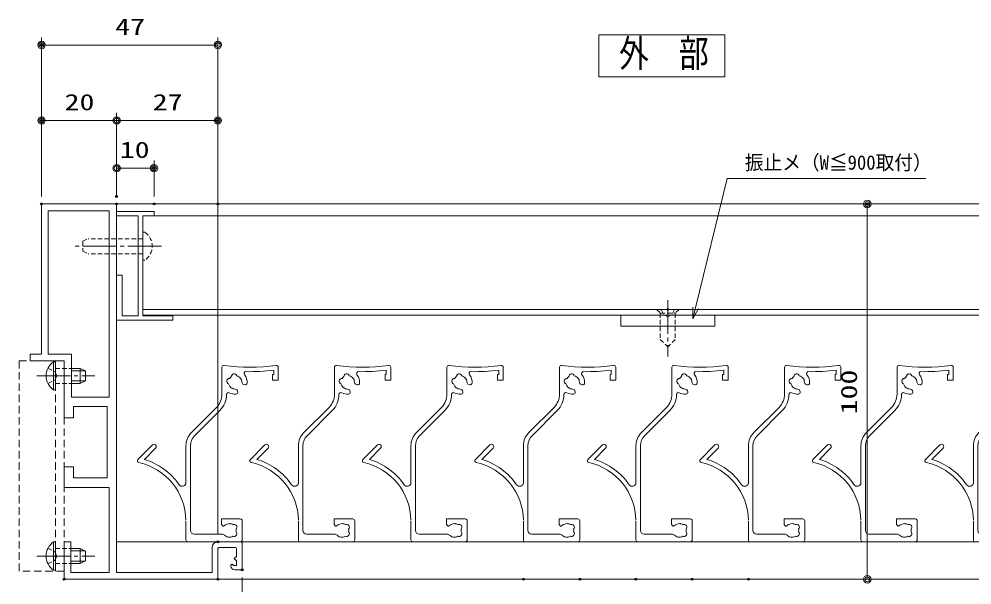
# Model space of a CAD drawing. Units: millimetres on the paper. Extents: x -395 to 395, y -281 to 281.
# Drawn here: x -33.9 to 220.2, y -113.8 to 36.9 of the extents above; entities that cross this region are included whole.
import ezdxf
from ezdxf.enums import TextEntityAlignment as Align

# ---------------------------------------------------------------- set-up
doc = ezdxf.new("R2010")
doc.units = ezdxf.units.MM
doc.header["$PDMODE"] = 32
doc.header["$PDSIZE"] = 0.5
for name, pattern in [('CHAIN2', [12, 9, -1, 1, -1]), ('DASHED1', [1.8, 1.2, -0.6]), ('DASHED2', [3, 2, -1])]:
    doc.linetypes.add(name, pattern=pattern)
for name, color, linetype, lineweight in [('0-0_KATAZAI', 7, 'Continuous', 9), ('0-1_0', 7, 'Continuous', 9), ('0-2_USERZ', 3, 'Continuous', 9), ('0-3__0-B_2-0', 7, 'Continuous', 9), ('0-6_USER1', 4, 'Continuous', 9), ('0-E_1-3', 3, 'DASHED2', 9), ('0-F_PARTS3', 134, 'Continuous', 9)]:
    doc.layers.add(name, color=color, linetype=linetype, lineweight=lineweight)
doc.layers.add('0-4_Defpoints', color=7, linetype='Continuous')
doc.styles.add('ＭＳ ゴシック', font='')
doc.styles.get('ＭＳ ゴシック').set_extended_font_data('MS Gothic')

# ---------------------------------------------------------------- blocks, each defined once
blk = doc.blocks.new('WAKU-W')
at = {"layer": '0-1_0'}
for p, q in [((4.5, -3.75), (4.5, -3.5)), ((5.069, -3.778), (4.931, -3.922)), ((5.25, -3.7), (6, -3.7)), ((7, -10), (1, -10)), ((1.5, -8.5), (5.5, -8.5)), ((-26, -100), (-25.99, -100)), ((-26, -100), (-25.99, -100))]:
    blk.add_line(p, q, dxfattribs=at)
for points in [[(-26, -100), (-46, -100), (-46, -60), (-49, -60), (-49, -58.2), (-40, -58.2), (-40, -43), (-37.5, -43), (-37.5, -46), (-28.5, -46), (-28.5, -26.998), (-37.5, -26.998), (-37.5, -30), (-40, -30), (-40, -24.498), (-28, -24.498), (-28, -1.8), (-38.2, -1.8), (-38.2, -10), (-40, -10), (-40, 0), (1, 0), (1, -8)], [(-0.5, -8.5), (-0.5, -1.8), (-26, -1.8), (-26, -24.998), (-25.99, -24.998)], [(5.5, -2.5), (7.5, -2.5), (7.5, -9.5)], [(6, -8), (6, -6.1), (5.4, -5.5), (6, -4.9), (6, -3.7)], [(-26, -24.998), (-26, -48), (-25.99, -48)], [(-26, -48), (-26, -100), (-25.99, -100)]]:
    blk.add_lwpolyline(points, dxfattribs=at)
blk.add_lwpolyline([(-28, -98.2), (-28, -48.5), (-38, -48.5), (-38, -60), (-44.2, -60), (-44.2, -98.2)], close=True, dxfattribs=at)
for centre, radius, start, end in [((5.5, -3.5), 1, 90, 180), ((4.75, -3.75), 0.25, 180, 316.39718), ((5.25, -3.95), 0.25, 90, 136.39718), ((1, -8.5), 1.5, 180, 270), ((1.5, -8), 0.5, 180, 270), ((5.5, -8), 0.5, 270, 0), ((7, -9.5), 0.5, 270, 0)]:
    blk.add_arc(centre, radius, start, end, dxfattribs=at)
blk = doc.blocks.new('AT-TATE')
at = {"layer": '0-3__0-B_2-0'}
blk.add_lwpolyline([(0, -12), (1.5, -12), (1.5, -1.2), (5.8, -1.2), (5.8, -21.638), (5.8, -27.8), (3.2, -27.8), (3.2, -27.8), (0, -27.8), (0, -29), (2, -29), (2, -29), (10, -29), (10, -27.8), (7, -27.8), (7, -1.2), (15, -1.2), (15, 0), (0, 0)], close=True, dxfattribs=at)
blk = doc.blocks.new('DOT1')
at = {"layer": '0-1_0'}
blk.add_line((0, 0), (-1, 0), dxfattribs=at)
for radius in [0.5, 0.325]:
    blk.add_circle((0, 0), radius, dxfattribs=at)
blk = doc.blocks.new('HA-T')
at = {"layer": '0-1_0'}
for p, q in [((9.616, 46.503), (9.616, 41.403)), ((24.116, 47.003), (10.116, 47.003)), ((24.616, 46.503), (24.618, 41.532)), ((14.865, 45.003), (14.293, 45.241)), ((14.865, 45.003), (22.416, 45.003)), ((23.416, 44.003), (23.416, 21.422)), ((24.616, 21.422), (24.616, 31.478)), ((37.168, 25.911), (37.178, 25.911)), ((35.7, 25.053), (35.71, 25.053)), ((33.546, 21.202), (33.556, 21.202)), ((15.616, 12.048), (15.616, 12.048)), ((16.464, 11.199), (16.464, 11.199)), ((15, 7.664), (15, 0.5)), ((9.241, 5.108), (8.937, 5.19)), ((10.813, 7.066), (10.895, 6.762)), ((11.187, 6.429), (11.493, 6.303)), ((9.7, 4.51), (9.574, 4.816)), ((0.569, 0.005), (0.579, 0.005)), ((1.2, 1.298), (1.21, 1.298)), ((14.431, 0.005), (14.431, 0.005))]:
    blk.add_line(p, q, dxfattribs=at)
for points in [[(13.329, 45.746), (13.723, 45.676), (13.812, 45.587)], [(10.116, 40.903), (15.116, 40.903), (15.116, 42.453)], [(13.329, 42.2), (12.935, 42.131), (12.82, 42.184)], [(15.116, 42.423), (14.716, 42.823), (14.577, 42.823), (14.293, 42.705)], [(37.168, 25.911), (37.168, 25.911), (37.178, 25.911)], [(35.7, 25.053), (32.698, 22.05), (32.708, 22.05)], [(33.546, 21.202), (37.414, 25.069), (37.424, 25.069)], [(35.7, 25.053), (35.7, 25.053), (35.71, 25.053)], [(37.414, 25.069), (37.414, 25.069), (37.424, 25.069)], [(32.698, 22.05), (32.698, 22.05), (32.708, 22.05)], [(33.546, 21.202), (33.546, 21.202), (33.556, 21.202)], [(15.616, 12.048), (22.303, 18.735), (22.303, 18.735)], [(23.152, 17.886), (23.152, 17.886), (16.464, 11.199)], [(12.532, 5.978), (12.86, 5.748), (12.904, 5.63)], [(1.2, 1.298), (1.2, 2.422), (1.5, 2.422), (1.5, 3.922), (0, 3.922), (0, 0.5)], [(10.026, 3.471), (9.796, 3.798), (9.795, 3.925)], [(0.569, 0.005), (0.569, 0.005), (0.579, 0.005)], [(1.2, 1.298), (1.2, 1.298), (1.21, 1.298)]]:
    blk.add_lwpolyline(points, dxfattribs=at)
for centre, radius, start, end in [((10.116, 46.503), 0.5, 90, 180), ((13.016, 43.973), 1.8, 80, 120.85315), ((24.116, 46.503), 0.5, 0, 90), ((11.787, 44.833), 0.75, 65.95278, 224.04722), ((11.787, 43.113), 0.75, 135.95278, 294.04722), ((13.016, 43.973), 1.8, 169.14685, 190.85315), ((13.016, 43.973), 1.8, 44.79283, 63.7398), ((22.416, 44.003), 1, 0, 90), ((10.116, 41.403), 0.5, 180, 270), ((13.016, 43.973), 1.8, 239.14685, 263.7398), ((13.016, 43.973), 1.8, 280, 315.20717), ((40.616, 41.535), 16, 180.90473, 257.55527), ((25.616, 31.228), 1, 34.49498, 180), ((40.616, 41.535), 17.2, 214.49498, 253.3929), ((37.06, 25.423), 0.5, 315, 77.55526), ((19.616, 21.422), 3.8, 315, 0), ((19.616, 21.422), 5, 315, 0), ((33.122, 21.626), 0.6, 135, 315), ((20, 7.664), 6.2, 135, 179.38478), ((20, 7.664), 5, 135, 180), ((11.296, 7.195), 0.5, 94.32807, 195), ((11.5, 4.503), 3.2, 60.88325, 94.32807), ((13.3, 7.736), 0.5, 240.88325, 359.38478), ((8.808, 4.707), 0.5, 75, 175.67193), ((9.111, 4.625), 0.5, 22.39642, 75), ((11.378, 6.892), 0.5, 195, 247.60358), ((11.5, 4.503), 1.8, 55, 90.20717), ((11.5, 4.503), 1.8, 14.14685, 38.7398), ((11.5, 4.503), 3.2, 175.67193, 218.98857), ((11.5, 4.503), 1.8, 179.79283, 198.7398), ((11.5, 4.503), 1.8, 215, 255.85315), ((11.76, 3.026), 0.75, 200.95278, 359.04722), ((11.5, 4.503), 1.8, 304.14685, 325.85315), ((12.977, 4.243), 0.75, 270.95278, 69.04722), ((0.5, 0.5), 0.5, 180, 277.96764), ((7.5, -49.513), 50, 82.03235, 97.96764), ((7.5, -49.513), 51.2, 88.75414, 97.06797), ((8.624, 2.175), 0.5, 268.75414, 38.98857), ((14.5, 0.5), 0.5, 262.03235, 360)]:
    blk.add_arc(centre, radius, start, end, dxfattribs=at)
blk = doc.blocks.new('GAIBU_W')
at = {"layer": '0-6_USER1'}
blk.add_lwpolyline([(-16.8, -5.6), (16.8, -5.6), (16.8, 5.6), (-16.8, 5.6)], close=True, dxfattribs=at)
at = {"layer": '0-6_USER1', "style": 'ＭＳ ゴシック', "width": 0.8}
blk.add_text('外\u3000部', height=7.309, dxfattribs=at).set_placement((-11.4, -5.206), align=Align.BOTTOM_LEFT)
blk = doc.blocks.new('U42')
at = {"layer": '0-F_PARTS3'}
for p, q in [((-0.509, 3.75), (0, 3.75)), ((0, 3.75), (0, -3.75)), ((4.3, 2), (6.6, 2)), ((4.3, 1.346), (7.909, 1.346)), ((6.6, 2), (6.6, -2)), ((8, 1.3), (6.6, 2)), ((8, 1.3), (8, -1.3)), ((4.3, -1.346), (7.909, -1.346)), ((4.3, -2), (6.6, -2)), ((8, -1.3), (6.6, -2))]:
    blk.add_line(p, q, dxfattribs=at)
at = {"layer": '0-F_PARTS3', "linetype": 'CHAIN2'}
blk.add_line((-5, 0), (10.5, 0), dxfattribs=at)
at = {"layer": '0-F_PARTS3', "linetype": 'DASHED1'}
for p, q in [((0, 2), (4.3, 2)), ((0, -2), (4.3, -2))]:
    blk.add_line(p, q, dxfattribs=at)
at = {"layer": '0-F_PARTS3'}
blk.add_lwpolyline([(-0.509, 3.75), (-0.509, -3.75), (0, -3.75)], dxfattribs=at)
at = {"layer": '0-F_PARTS3', "linetype": 'DASHED1'}
for points in [[(-2.009, 2.05), (-0.154, 1.145), (0.455, 0)], [(-2.009, -2.05), (-0.154, -1.145), (0.455, 0)]]:
    blk.add_lwpolyline(points, dxfattribs=at)
at = {"layer": '0-F_PARTS3'}
blk.add_arc((2.027, 0), 4.527, 124.06671, 235.93329, dxfattribs=at)
blk = doc.blocks.new('U43')
at = {"layer": '0-F_PARTS3'}
for p, q in [((-0.509, 3.75), (0, 3.75)), ((0, 3.75), (0, -3.75)), ((4.1, 2), (6.6, 2)), ((4.1, 1.346), (7.909, 1.346)), ((6.6, 2), (6.6, -2)), ((8, 1.3), (6.6, 2)), ((8, 1.3), (8, -1.3)), ((4.1, -1.346), (7.909, -1.346)), ((4.1, -2), (6.6, -2)), ((8, -1.3), (6.6, -2))]:
    blk.add_line(p, q, dxfattribs=at)
at = {"layer": '0-F_PARTS3', "linetype": 'CHAIN2'}
blk.add_line((-5, 0), (10.5, 0), dxfattribs=at)
at = {"layer": '0-F_PARTS3', "linetype": 'DASHED1'}
for p, q in [((0, 2), (4.1, 2)), ((0, -2), (4.1, -2))]:
    blk.add_line(p, q, dxfattribs=at)
at = {"layer": '0-F_PARTS3'}
blk.add_lwpolyline([(-0.509, 3.75), (-0.509, -3.75), (0, -3.75)], dxfattribs=at)
at = {"layer": '0-F_PARTS3', "linetype": 'DASHED1'}
for points in [[(-2.009, 2.05), (-0.154, 1.145), (0.455, 0)], [(-2.009, -2.05), (-0.154, -1.145), (0.455, 0)]]:
    blk.add_lwpolyline(points, dxfattribs=at)
at = {"layer": '0-F_PARTS3'}
blk.add_arc((2.027, 0), 4.527, 124.06671, 235.93329, dxfattribs=at)
blk = doc.blocks.new('A$C0AB24780')
at = {"layer": '0-E_1-3'}
blk.add_line((-2.3, -1.799), (-2.3, -57.799), dxfattribs=at)
blk.add_lwpolyline([(0, -57.799), (0, -1.799), (-12, -1.799), (-12, -57.799)], close=True, dxfattribs=at)
at = {"layer": '0-F_PARTS3'}
for name, p in [('U43', (-2.3, -5.799)), ('U42', (-2.3, -53.799))]:
    blk.add_blockref(name, p, dxfattribs=at)
blk = doc.blocks.new('U60')
at = {"layer": '0-1_0'}
blk.add_point((0, 0), dxfattribs=at)
at = {"layer": '0-F_PARTS3', "linetype": 'DASHED1'}
for p, q in [((0, 3), (1, 2)), ((1, 2), (8, 2)), ((8, 2), (10, 0)), ((8, -2), (10, 0)), ((1, -2), (8, -2))]:
    blk.add_line(p, q, dxfattribs=at)
at = {"layer": '0-F_PARTS3', "linetype": 'CHAIN2'}
blk.add_line((-2.5, 0), (12.5, 0), dxfattribs=at)
at = {"layer": '0-F_PARTS3', "linetype": 'DASHED1'}
for points in [[(0, 3), (0, -3), (1, -2), (1, 2)], [(0, 1.8), (1.343, 1.145), (1.952, 0)], [(0, -1.8), (1.343, -1.145), (1.952, 0)]]:
    blk.add_lwpolyline(points, dxfattribs=at)
blk = doc.blocks.new('U61')
at = {"layer": '0-F_PARTS3', "linetype": 'CHAIN2'}
blk.add_line((-5, 0), (18.5, 0), dxfattribs=at)
at = {"layer": '0-F_PARTS3', "linetype": 'DASHED1'}
for p, q in [((0, 2), (14.6, 2)), ((16, 1.3), (14.6, 2)), ((16, 1.3), (16, -1.3)), ((0, -2), (14.6, -2)), ((16, -1.3), (14.6, -2))]:
    blk.add_line(p, q, dxfattribs=at)
blk.add_lwpolyline([(-0.509, 3.75), (0, 3.75), (0, -3.75), (-0.509, -3.75)], dxfattribs=at)
blk.add_arc((2.027, 0), 4.527, 124.06671, 235.93329, dxfattribs=at)
blk = doc.blocks.new('_Open30')
at = {"layer": '0-1_0'}
blk.add_line((0, 0), (-1, 0), dxfattribs=at)
blk.add_lwpolyline([(-1, 0.2679), (0, 0), (-1, -0.2679)], dxfattribs=at)

msp = doc.modelspace()

# ---------------------------------------------------------------- linework, layer by layer
at = {"layer": '0-0_KATAZAI'}
msp.add_lwpolyline([(151.648, -41.917), (126.648, -41.917), (126.648, -44.917), (151.648, -44.917)], close=True, dxfattribs=at)
at = {"layer": '0-2_USERZ'}
for p, q in [((-27.856, -10.314), (-27.856, 32.015)), ((19.148, -100.314), (19.148, 32.015)), ((17.148, 30.015), (-25.856, 30.015)), ((-27.856, -10.314), (-27.856, 11.927)), ((-7.852, -10.314), (-7.852, 11.927)), ((-7.852, -8.314), (-7.852, 11.927)), ((19.148, -10.314), (19.148, 11.927)), ((-9.852, 9.927), (-25.856, 9.927)), ((-5.852, 9.927), (17.148, 9.927)), ((-7.852, -10.314), (-7.852, -0.771)), ((2.148, -10.314), (2.148, -0.771)), ((-5.852, -2.771), (0.148, -2.771)), ((-7.852, -12.314), (139.148, -12.314)), ((286.148, -12.314), (139.148, -12.314)), ((219.3, -12.314), (190.337, -12.314)), ((192.337, -110.314), (192.337, -14.314)), ((-0.852, -40.417), (139.148, -40.417)), ((279.148, -40.417), (139.148, -40.417)), ((-7.852, -102.317), (286.148, -102.317)), ((19.148, -112.314), (129.148, -112.314)), ((25.648, -111.814), (25.648, -143.748)), ((259.148, -112.314), (129.148, -112.314)), ((219.3, -112.314), (190.337, -112.314))]:
    msp.add_line(p, q, dxfattribs=at)
for points in [[(207.957, -5.559), (154.982, -5.559), (146.57, -39.967)], [(139.148, -15.517), (-0.852, -15.517), (-0.852, -41.917), (139.148, -41.917)], [(139.148, -15.517), (279.148, -15.517), (279.148, -41.917), (139.148, -41.917)]]:
    msp.add_lwpolyline(points, dxfattribs=at)
at = {"layer": '0-4_Defpoints'}
for p in [(-27.856, 30.015), (-27.856, 9.927), (19.148, 9.927), (2.148, -2.771), (-7.852, -10.314), (-27.856, -12.314), (-7.852, -12.314), (-7.852, -12.314), (2.148, -12.314), (19.148, -12.314), (192.337, -12.314), (19.148, -102.314), (25.648, -109.814), (-21.856, -112.314), (19.148, -112.314), (19.148, -112.314), (100.648, -112.314), (115.648, -112.314), (130.648, -112.314), (145.648, -112.314), (160.648, -112.314)]:
    msp.add_point(p, dxfattribs=at)

# ---------------------------------------------------------------- block references
at = {"layer": '0-0_KATAZAI', "xscale": -1, "rotation": 180}
msp.add_blockref('WAKU-W', (18.148, -112.314), dxfattribs=at)
at = {"layer": '0-2_USERZ'}
for name, p, xscale, yscale, rotation in [('DOT1', (-27.856, 30.015), 2, 2, 180), ('DOT1', (-27.856, 9.927), 2, 2, 180), ('DOT1', (-7.852, 9.927), 2, 2, 180), ('DOT1', (-7.852, -2.771), 2, 2, 180), ('DOT1', (192.337, -12.314), 2, 2, 90), ('_Open30', (145.857, -42.882), 3, 3, 256.26093), ('DOT1', (192.337, -112.314), 2, 2, 270)]:
    msp.add_blockref(name, p, dxfattribs=dict(at, xscale=xscale, yscale=yscale, rotation=rotation))
at = {"layer": '0-2_USERZ', "xscale": 2, "yscale": 2}
for p in [(19.148, 30.015), (-7.852, 9.927), (19.148, 9.927), (2.148, -2.771)]:
    msp.add_blockref('DOT1', p, dxfattribs=at)
at = {"layer": '0-2_USERZ', "xscale": -1, "rotation": 180}
for name, p in [('AT-TATE', (-7.852, -43.317)), ('A$C0AB24780', (-21.852, -111.913))]:
    msp.add_blockref(name, p, dxfattribs=at)
at = {"layer": '0-2_USERZ', "rotation": 180}
for p in [(35.264, -55.314), (65.264, -55.314), (95.264, -55.314), (125.264, -55.314), (155.264, -55.314), (185.264, -55.314), (215.264, -55.314), (245.264, -55.314)]:
    msp.add_blockref('HA-T', p, dxfattribs=at)
at = {"layer": '0-6_USER1'}
msp.add_blockref('GAIBU_W', (137.54, 27.165), dxfattribs=at)
at = {"layer": '0-F_PARTS3', "xscale": -1, "rotation": 6e-05}
msp.add_blockref('U61', (-0.852, -23.573), dxfattribs=at)
at = {"layer": '0-F_PARTS3', "rotation": 270}
msp.add_blockref('U60', (139.148, -40.417), dxfattribs=at)

# ---------------------------------------------------------------- texts
at = {"layer": '0-2_USERZ', "style": 'ＭＳ ゴシック', "width": 1.35}
for s, p in [('47', (-8.211, 31.432)), ('20', (-21.711, 11.344)), ('27', (1.791, 11.344)), ('10', (-6.998, -1.353))]:
    msp.add_text(s, height=4.333, dxfattribs=at).set_placement(p, align=Align.BOTTOM_LEFT)
msp.add_text('100', height=4.333, rotation=90, dxfattribs=at).set_placement((190.92, -68.389), align=Align.BOTTOM_LEFT)
at = {"layer": '0-6_USER1', "color": 3, "style": 'ＭＳ ゴシック', "width": 0.95}
msp.add_text('振止メ（W≦900取付）', height=3.848, dxfattribs=at).set_placement((159.689, -4.345), align=Align.BOTTOM_LEFT)

doc.saveas('drawing.dxf')
